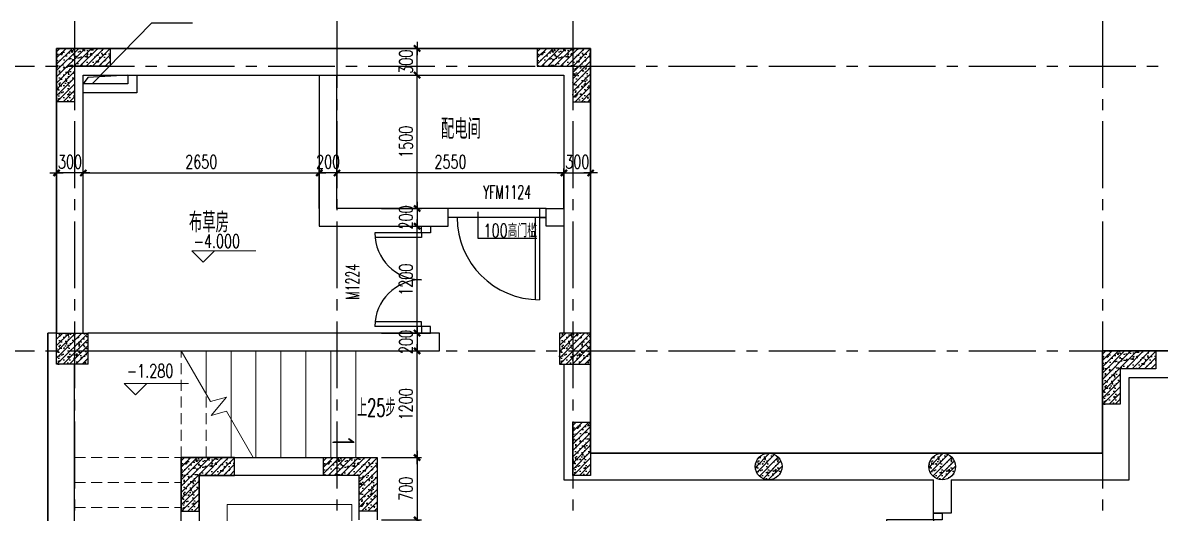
# Model space of a CAD drawing. Extents: x -395226 to -176901, y -140672 to 68263.
# Drawn here: x -387455 to -374675, y 50495 to 56008 of the extents above; entities that cross this region are included whole.
import ezdxf
from ezdxf.enums import TextEntityAlignment as Align

# ---------------------------------------------------------------- set-up
doc = ezdxf.new("R2010")
doc.units = 0
doc.header["$LTSCALE"] = 1000
doc.header["$MEASUREMENT"] = 0
for name, pattern in [('ACAD_ISO08W100', [36, 24, -3, 6, -3]), ('HIDDEN', [0.375, 0.25, -0.125]), ('Plans$0$CENTER2', [1.125, 0.75, -0.125, 0.125, -0.125])]:
    doc.linetypes.add(name, pattern=pattern)
doc.layers.get('0').update_dxf_attribs({"linetype": 'CONTINUOUS'})
doc.layers.get('Defpoints').update_dxf_attribs({"linetype": 'CONTINUOUS'})
for name, color, linetype in [('A-COLUMN', 1, 'CONTINUOUS'), ('A-COLUMN-hatch', 252, 'CONTINUOUS'), ('A-DIM', 201, 'CONTINUOUS'), ('A-DOTE', 8, 'ACAD_ISO08W100'), ('A-LINE', 8, 'CONTINUOUS'), ('A-NOTE', 150, 'CONTINUOUS'), ('A-TEXT-CN', 31, 'CONTINUOUS'), ('A-WALL', 2, 'CONTINUOUS'), ('A-WINDOW', 4, 'CONTINUOUS'), ('A-WINDOW-TEXT', 93, 'CONTINUOUS'), ('Plans$0$Grid', 9, 'Plans$0$CENTER2')]:
    doc.layers.add(name, color=color, linetype=linetype)
doc.layers.add('A-LEVEL', color=135, linetype='CONTINUOUS', lineweight=0)
doc.layers.add('A-STAIR', color=30, linetype='CONTINUOUS', lineweight=0)
doc.styles.add('_HZTXT', font='tjromans.shx', dxfattribs={"width": 0.7, "bigfont": 'tjhztxt.shx'})
doc.styles.add('DIM_FONT', font='SIMPLEX', dxfattribs={"width": 0.7, "bigfont": 'GBCBIG'})
doc.styles.add('PRC-S', font='tjromans.shx', dxfattribs={"width": 0.7, "bigfont": 'tjhztxt.shx'})
doc.styles.get("Standard").update_dxf_attribs({"font": 'GBENOR', "bigfont": 'GBCBIG'})
doc.styles.add('TJHZTXT', font='tjromans.shx', dxfattribs={"width": 0.8, "bigfont": 'tjhztxt.shx'})
doc.styles.add('zjz', font='tjromans.shx', dxfattribs={"width": 0.7, "height": 500, "bigfont": 'tjhztxt.shx'})
doc.dimstyles.new('DIM100', dxfattribs={"dimscale": 100, "dimtxt": 3, "dimasz": 0.01, "dimexe": 1, "dimexo": 1, "dimgap": 1, "dimtad": 1, "dimdec": 0, "dimzin": 0, "dimdsep": 46, "dimtxsty": 'DIM_FONT', "dimblk1": '_DIMX', "dimblk2": '_DIMX', "dimsah": 1, "dimcen": 0.01, "dimclrd": 256, "dimclre": 256, "dimclrt": 7, "dimadec": 0, "dimazin": 0, "dimtfac": 1, "dimtdec": 0, "dimtix": 1, "dimtmove": 2, "dimatfit": 3, "dimldrblk": '_DIMX', "dimfxl": 0, "dimtolj": 1, "dimtzin": 5, "dimarcsym": 0})

# ---------------------------------------------------------------- blocks, each defined once
blk = doc.blocks.new('Grid')
at = {"layer": 'Plans$0$Grid', "color": 8}
for p, q in [((-22498.22963262349, 23319.99999610754), (-22498.22963262349, -15380.00000389246)), ((-19548.22963262349, 23319.99999610754), (-19548.22963262349, -15380.00000389246)), ((-16898.22963262349, 23319.99999610754), (-16898.22963262349, -15380.00000389246)), ((-10948.22963262349, 23319.99999610754), (-10948.22963262349, -15380.00000389246)), ((-28198.22963262349, 19439.99999610754), (8601.770367376506, 19439.99999610754)), ((-28198.22963262349, 16239.99999610754), (8601.770367376506, 16239.99999610754))]:
    blk.add_line(p, q, dxfattribs=at)
blk = doc.blocks.new('_DIMX')
blk.add_line((-150, 0), (150, 0))
at = {"const_width": 50}
blk.add_lwpolyline([(-70, -70), (70, 70)], dxfattribs=at)
blk = doc.blocks.new('*D468')
at = {"layer": 'A-DIM', "lineweight": -2}
for p, q in [((-383424.2086708748, 51119.81240989989), (-382974.2086708748, 51119.81240989989)), ((-383024.2086708748, 51119.31240989989), (-383024.2086708748, 50420.31240989989)), ((-383424.2086708748, 50419.81240989989), (-382974.2086708748, 50419.81240989989))]:
    blk.add_line(p, q, dxfattribs=at)
at = {"layer": 'Defpoints', "color": 0}
for p in [(-383474.2086708748, 51119.81240989989), (-383474.2086708748, 50419.81240989989), (-383024.2086708748, 50419.81240989989)]:
    blk.add_point(p, dxfattribs=at)
at = {"layer": 'A-DIM', "lineweight": -2, "xscale": 0.5, "yscale": 0.5, "zscale": 0.5}
for p, rotation in [((-383024.2086708748, 51119.81240989989), 90), ((-383024.2086708748, 50419.81240989989), 270)]:
    blk.add_blockref('_DIMX', p, dxfattribs=dict(at, rotation=rotation))
at = {"layer": 'A-DIM', "insert": (-383149.2086708748, 50769.81240989982), "char_height": 150, "attachment_point": 5, "rotation": 90, "style": 'DIM_FONT'}
blk.add_mtext('\\A1;700', dxfattribs=at)
blk = doc.blocks.new('A$C27EA7CCC')
at = {"layer": 'A-LEVEL', "linetype": 'ByBlock'}
blk.add_lwpolyline([(1018.234708527627, 509.1178301798936), (509.1178260549204, 0.0009477071580477059), (0.0009435822139494121, 509.1178301798936), (2880.000943663646, 509.1178301798936)], dxfattribs=at)
at = {"layer": 'A-LEVEL', "style": 'zjz', "width": 0.7}
for tag, p in [('-6.000（建筑）', (3635.411589277443, 1345.731099795958)), ('-6.300（结构）', (3635.411589277443, 644.9960012989468))]:
    blk.add_attdef(tag, text='', height=600, dxfattribs=at).set_placement(p, align=Align.RIGHT)
blk = doc.blocks.new('D12')
for p, q in [((75, 0), (74.99999999953434, 525)), ((125, 0), (124.9999999995343, 522.6136240091873)), ((1075, -2.328306436538696e-10), (1074.999999999534, 522.6136240089545)), ((1125, 0), (1124.999999999534, 525)), ((75, 0), (125, 0)), ((1125, 0), (1075, -2.328306436538696e-10))]:
    blk.add_line(p, q)
for points in [[(75, 0), (0, 0), (0, -100), (75, -100)], [(1125, 0), (1200, 0), (1200, -100), (1125, -100)]]:
    blk.add_lwpolyline(points, close=True)
for centre, start, end in [((75, 0), 0, 90), ((1125, 0), 90, 180)]:
    blk.add_arc(centre, 525, start, end)
blk = doc.blocks.new('Columes_-1F')
at = {"layer": 'A-COLUMN-hatch'}
h = blk.add_hatch(dxfattribs=at)
h.set_pattern_fill('钢筋混凝土', color=256, scale=20, style=0)
h.set_pattern_definition([(45, (-14179.38219808042, 29840.00000543892), (-35.35533905932737, 35.35533905932738), []), (50, (-14179.38219808042, 29840.00000543892), (143.4520365201507, -12.55042699651902), [15, -165]), (355, (-14179.38219808042, 29840.00000543892), (-27.7502667226, 150.4384267400024), [12, -132]), (100.4514, (-14167.42786208042, 29838.95413743892), (115.7018763428043, 137.8879084121907), [12.748038, -140.2284224]), (46.18420000000001, (-14179.38219808042, 29880.00000543892), (213.4482097251289, -33.10380286580362), [22.5, -247.5]), (96.6356, (-14161.59484908042, 29877.24134403892), (186.9325411097407, 194.8235741800883), [19.1220576, -210.3426]), (351.1842, (-14179.38219808042, 29880.00000543892), (186.9323890267254, 194.8237201850649), [18, -198]), (21, (-14159.38219808042, 29870.00000543892), (119.3814104236923, -80.52377813306776), [15, -165]), (326.0000000000001, (-14159.38219808042, 29870.00000543892), (48.66306638431634, 145.0300090093706), [12, -132]), (71.4514, (-14149.43375148042, 29863.28968423892), (168.044525716298, 64.50609934199048), [12.748038, -140.2284224]), (37.50000000000001, (-14179.38219808042, 29840.00000543892), (2.431971063458134, 66.5787707662623), [0, -130.4, 0, -134, 0, -132.5]), (7.499999999999999, (-14179.38219808042, 29840.00000543892), (52.61390748842972, 78.88234237647205), [0, -76.39999999999999, 0, -127.4, 0, -50.5]), (327.5, (-14223.98219808042, 29840.00000543892), (106.7644872344818, -4.51097434687596), [0, -50, 0, -156, 0, -207]), (317.5, (-14243.98219808042, 29840.00000543892), (116.6372338684772, 20.02099646646353), [0, -65, 0, -103.6, 0, -147])])
h.paths.add_polyline_path([(-13979.3821978718, 29840.00000548363), (-14179.38219791651, 29840.00000543892), (-14179.38219808042, 30440.00000561774), (-13579.38219793141, 30440.00000561774), (-13579.38219796121, 30240.00000566244), (-13979.38219799101, 30240.00000561774)])
h = blk.add_hatch(dxfattribs=at)
h.set_pattern_fill('钢筋混凝土', color=256, scale=20, style=0)
h.set_pattern_definition([(45, (-8779.382197961211, 29840.0000070855), (-35.35533905932737, 35.35533905932738), []), (50, (-8779.382197961211, 29840.0000070855), (143.4520365201507, -12.55042699651902), [15, -165]), (355, (-8779.382197961211, 29840.0000070855), (-27.7502667226, 150.4384267400024), [12, -132]), (100.4514, (-8767.42786196121, 29838.9541390855), (115.7018763428043, 137.8879084121907), [12.748038, -140.2284224]), (46.18420000000001, (-8779.382197961211, 29880.0000070855), (213.4482097251289, -33.10380286580362), [22.5, -247.5]), (96.6356, (-8761.594848961211, 29877.2413456855), (186.9325411097407, 194.8235741800883), [19.1220576, -210.3426]), (351.1842, (-8779.382197961211, 29880.0000070855), (186.9323890267254, 194.8237201850649), [18, -198]), (21, (-8759.382197961211, 29870.0000070855), (119.3814104236923, -80.52377813306776), [15, -165]), (326.0000000000001, (-8759.382197961211, 29870.0000070855), (48.66306638431634, 145.0300090093706), [12, -132]), (71.4514, (-8749.433751361212, 29863.2896858855), (168.044525716298, 64.50609934199048), [12.748038, -140.2284224]), (37.50000000000001, (-8779.382197961211, 29840.0000070855), (2.431971063458134, 66.5787707662623), [0, -130.4, 0, -134, 0, -132.5]), (7.499999999999999, (-8779.382197961211, 29840.0000070855), (52.61390748842972, 78.88234237647205), [0, -76.39999999999999, 0, -127.4, 0, -50.5]), (327.5, (-8823.982197961212, 29840.0000070855), (106.7644872344818, -4.51097434687596), [0, -50, 0, -156, 0, -207]), (317.5, (-8843.982197961212, 29840.0000070855), (116.6372338684772, 20.02099646646353), [0, -65, 0, -103.6, 0, -147])])
h.paths.add_polyline_path([(-8378.746351495385, 29840.00000714511), (-8179.382197976112, 29840.0000070855), (-8179.382197752595, 30440.00000727922), (-8779.382197931409, 30440.00000727922), (-8779.382197961211, 30240.00000400096), (-8378.74635142088, 30240.00000398606)])
h = blk.add_hatch(dxfattribs=at)
h.set_pattern_fill('钢筋混凝土', color=256, scale=20, style=0)
h.set_pattern_definition([(45, (-14179.38219703722, 26889.99999700986), (-35.35533905932737, 35.35533905932738), []), (50, (-14179.38219703722, 26889.99999700986), (143.4520365201507, -12.55042699651902), [15, -165]), (355, (-14179.38219703722, 26889.99999700986), (-27.7502667226, 150.4384267400024), [12, -132]), (100.4514, (-14167.42786103722, 26888.95412900986), (115.7018763428043, 137.8879084121907), [12.748038, -140.2284224]), (46.18420000000001, (-14179.38219703722, 26929.99999700986), (213.4482097251289, -33.10380286580362), [22.5, -247.5]), (96.6356, (-14161.59484803722, 26927.24133560986), (186.9325411097407, 194.8235741800883), [19.1220576, -210.3426]), (351.1842, (-14179.38219703722, 26929.99999700986), (186.9323890267254, 194.8237201850649), [18, -198]), (21, (-14159.38219703722, 26919.99999700986), (119.3814104236923, -80.52377813306776), [15, -165]), (326.0000000000001, (-14159.38219703722, 26919.99999700986), (48.66306638431634, 145.0300090093706), [12, -132]), (71.4514, (-14149.43375043722, 26913.28967580986), (168.044525716298, 64.50609934199048), [12.748038, -140.2284224]), (37.50000000000001, (-14179.38219703722, 26889.99999700986), (2.431971063458134, 66.5787707662623), [0, -130.4, 0, -134, 0, -132.5]), (7.499999999999999, (-14179.38219703722, 26889.99999700986), (52.61390748842972, 78.88234237647205), [0, -76.39999999999999, 0, -127.4, 0, -50.5]), (327.5, (-14223.98219703722, 26889.99999700986), (106.7644872344818, -4.51097434687596), [0, -50, 0, -156, 0, -207]), (317.5, (-14243.98219703722, 26889.99999700986), (116.6372338684772, 20.02099646646353), [0, -65, 0, -103.6, 0, -147])])
h.paths.add_polyline_path([(-13829.38219703722, 26889.99999700986), (-14179.38219703722, 26889.99999700986), (-14179.38219703722, 27239.99999700986), (-13829.38219703722, 27239.99999700986)])
h = blk.add_hatch(dxfattribs=at)
h.set_pattern_fill('钢筋混凝土', color=256, scale=20, style=0)
h.set_pattern_definition([(45, (-8529.382197037223, 26889.99999419942), (-35.35533905932737, 35.35533905932738), []), (50, (-8529.382197037223, 26889.99999419942), (143.4520365201507, -12.55042699651902), [15, -165]), (355, (-8529.382197037223, 26889.99999419942), (-27.7502667226, 150.4384267400024), [12, -132]), (100.4514, (-8517.427861037222, 26888.95412619942), (115.7018763428043, 137.8879084121907), [12.748038, -140.2284224]), (46.18420000000001, (-8529.382197037223, 26929.99999419942), (213.4482097251289, -33.10380286580362), [22.5, -247.5]), (96.6356, (-8511.594848037223, 26927.24133279942), (186.9325411097407, 194.8235741800883), [19.1220576, -210.3426]), (351.1842, (-8529.382197037223, 26929.99999419942), (186.9323890267254, 194.8237201850649), [18, -198]), (21, (-8509.382197037223, 26919.99999419942), (119.3814104236923, -80.52377813306776), [15, -165]), (326.0000000000001, (-8509.382197037223, 26919.99999419942), (48.66306638431634, 145.0300090093706), [12, -132]), (71.4514, (-8499.433750437223, 26913.28967299942), (168.044525716298, 64.50609934199048), [12.748038, -140.2284224]), (37.50000000000001, (-8529.382197037223, 26889.99999419942), (2.431971063458134, 66.5787707662623), [0, -130.4, 0, -134, 0, -132.5]), (7.499999999999999, (-8529.382197037223, 26889.99999419942), (52.61390748842972, 78.88234237647205), [0, -76.39999999999999, 0, -127.4, 0, -50.5]), (327.5, (-8573.982197037223, 26889.99999419942), (106.7644872344818, -4.51097434687596), [0, -50, 0, -156, 0, -207]), (317.5, (-8593.982197037223, 26889.99999419942), (116.6372338684772, 20.02099646646353), [0, -65, 0, -103.6, 0, -147])])
h.paths.add_polyline_path([(-8529.382197037223, 26889.99999419942), (-8179.382197037223, 26889.99999419942), (-8179.382197037223, 27239.99999419942), (-8529.382197037223, 27239.99999419942)])
h = blk.add_hatch(dxfattribs=at)
h.set_pattern_fill('钢筋混凝土', color=256, scale=20, style=0)
h.set_pattern_definition([(45, (-2429.382195584476, 26439.99999895364), (-35.35533905932737, 35.35533905932738), []), (50, (-2429.382195584476, 26439.99999895364), (143.4520365201507, -12.55042699651902), [15, -165]), (355, (-2429.382195584476, 26439.99999895364), (-27.7502667226, 150.4384267400024), [12, -132]), (100.4514, (-2417.427859584476, 26438.95413095364), (115.7018763428043, 137.8879084121907), [12.748038, -140.2284224]), (46.18420000000001, (-2429.382195584476, 26479.99999895364), (213.4482097251289, -33.10380286580362), [22.5, -247.5]), (96.6356, (-2411.594846584476, 26477.24133755365), (186.9325411097407, 194.8235741800883), [19.1220576, -210.3426]), (351.1842, (-2429.382195584476, 26479.99999895364), (186.9323890267254, 194.8237201850649), [18, -198]), (21, (-2409.382195584476, 26469.99999895364), (119.3814104236923, -80.52377813306776), [15, -165]), (326.0000000000001, (-2409.382195584476, 26469.99999895364), (48.66306638431634, 145.0300090093706), [12, -132]), (71.4514, (-2399.433748984476, 26463.28967775364), (168.044525716298, 64.50609934199048), [12.748038, -140.2284224]), (37.50000000000001, (-2429.382195584476, 26439.99999895364), (2.431971063458134, 66.5787707662623), [0, -130.4, 0, -134, 0, -132.5]), (7.499999999999999, (-2429.382195584476, 26439.99999895364), (52.61390748842972, 78.88234237647205), [0, -76.39999999999999, 0, -127.4, 0, -50.5]), (327.5, (-2473.982195584476, 26439.99999895364), (106.7644872344818, -4.51097434687596), [0, -50, 0, -156, 0, -207]), (317.5, (-2493.982195584476, 26439.99999895364), (116.6372338684772, 20.02099646646353), [0, -65, 0, -103.6, 0, -147])])
h.paths.add_polyline_path([(-2429.382195584476, 26439.99999895364), (-2429.382195584476, 27039.99999895364), (-1829.382195584476, 27039.99999895364), (-1829.382195584476, 26839.99999895364), (-2229.382195584476, 26839.99999895364), (-2229.382195584476, 26439.99999895364)])
h = blk.add_hatch(dxfattribs=at)
h.set_pattern_fill('钢筋混凝土', color=256, scale=20, style=0)
h.set_pattern_definition([(45, (-8379.38219457015, 25639.99999545884), (-35.35533905932737, 35.35533905932738), []), (50, (-8379.38219457015, 25639.99999545884), (143.4520365201507, -12.55042699651902), [15, -165]), (355, (-8379.38219457015, 25639.99999545884), (-27.7502667226, 150.4384267400024), [12, -132]), (100.4514, (-8367.427858570149, 25638.95412745884), (115.7018763428043, 137.8879084121907), [12.748038, -140.2284224]), (46.18420000000001, (-8379.38219457015, 25679.99999545884), (213.4482097251289, -33.10380286580362), [22.5, -247.5]), (96.6356, (-8361.59484557015, 25677.24133405884), (186.9325411097407, 194.8235741800883), [19.1220576, -210.3426]), (351.1842, (-8379.38219457015, 25679.99999545884), (186.9323890267254, 194.8237201850649), [18, -198]), (21, (-8359.38219457015, 25669.99999545884), (119.3814104236923, -80.52377813306776), [15, -165]), (326.0000000000001, (-8359.38219457015, 25669.99999545884), (48.66306638431634, 145.0300090093706), [12, -132]), (71.4514, (-8349.43374797015, 25663.28967425884), (168.044525716298, 64.50609934199048), [12.748038, -140.2284224]), (37.50000000000001, (-8379.38219457015, 25639.99999545884), (2.431971063458134, 66.5787707662623), [0, -130.4, 0, -134, 0, -132.5]), (7.499999999999999, (-8379.38219457015, 25639.99999545884), (52.61390748842972, 78.88234237647205), [0, -76.39999999999999, 0, -127.4, 0, -50.5]), (327.5, (-8423.98219457015, 25639.99999545884), (106.7644872344818, -4.51097434687596), [0, -50, 0, -156, 0, -207]), (317.5, (-8443.98219457015, 25639.99999545884), (116.6372338684772, 20.02099646646353), [0, -65, 0, -103.6, 0, -147])])
h.paths.add_polyline_path([(-8379.38219457015, 26239.99999545884), (-8179.382197037223, 26239.99999545884), (-8179.382197037223, 25639.99999545884), (-8379.38219457015, 25639.99999545884)])
h = blk.add_hatch(dxfattribs=at)
h.set_pattern_fill('钢筋混凝土', color=256, scale=20, style=0)
h.set_pattern_definition([(45, (-12779.38219557796, 25239.99999904633), (-35.35533905932737, 35.35533905932738), []), (50, (-12779.38219557796, 25239.99999904633), (143.4520365201507, -12.55042699651902), [15, -165]), (355, (-12779.38219557796, 25239.99999904633), (-27.7502667226, 150.4384267400024), [12, -132]), (100.4514, (-12767.42785957796, 25238.95413104632), (115.7018763428043, 137.8879084121907), [12.748038, -140.2284224]), (46.18420000000001, (-12779.38219557796, 25279.99999904633), (213.4482097251289, -33.10380286580362), [22.5, -247.5]), (96.6356, (-12761.59484657796, 25277.24133764633), (186.9325411097407, 194.8235741800883), [19.1220576, -210.3426]), (351.1842, (-12779.38219557796, 25279.99999904633), (186.9323890267254, 194.8237201850649), [18, -198]), (21, (-12759.38219557796, 25269.99999904633), (119.3814104236923, -80.52377813306776), [15, -165]), (326.0000000000001, (-12759.38219557796, 25269.99999904633), (48.66306638431634, 145.0300090093706), [12, -132]), (71.4514, (-12749.43374897796, 25263.28967784633), (168.044525716298, 64.50609934199048), [12.748038, -140.2284224]), (37.50000000000001, (-12779.38219557796, 25239.99999904633), (2.431971063458134, 66.5787707662623), [0, -130.4, 0, -134, 0, -132.5]), (7.499999999999999, (-12779.38219557796, 25239.99999904633), (52.61390748842972, 78.88234237647205), [0, -76.39999999999999, 0, -127.4, 0, -50.5]), (327.5, (-12823.98219557796, 25239.99999904633), (106.7644872344818, -4.51097434687596), [0, -50, 0, -156, 0, -207]), (317.5, (-12843.98219557796, 25239.99999904633), (116.6372338684772, 20.02099646646353), [0, -65, 0, -103.6, 0, -147])])
h.paths.add_polyline_path([(-12179.38219557796, 25839.99999904633), (-12779.38219557796, 25839.99999904633), (-12779.38219557796, 25239.99999904633), (-12579.38219557796, 25239.99999904633), (-12579.38219557796, 25639.99999904633), (-12179.38219557796, 25639.99999904633)])
h = blk.add_hatch(dxfattribs=at)
h.set_pattern_fill('钢筋混凝土', color=256, scale=20, style=0)
h.set_pattern_definition([(45, (-11179.38219557796, 25239.99999904633), (-35.35533905932737, 35.35533905932738), []), (50, (-11179.38219557796, 25239.99999904633), (143.4520365201507, -12.55042699651902), [15, -165]), (355, (-11179.38219557796, 25239.99999904633), (-27.7502667226, 150.4384267400024), [12, -132]), (100.4514, (-11167.42785957796, 25238.95413104632), (115.7018763428043, 137.8879084121907), [12.748038, -140.2284224]), (46.18420000000001, (-11179.38219557796, 25279.99999904633), (213.4482097251289, -33.10380286580362), [22.5, -247.5]), (96.6356, (-11161.59484657796, 25277.24133764633), (186.9325411097407, 194.8235741800883), [19.1220576, -210.3426]), (351.1842, (-11179.38219557796, 25279.99999904633), (186.9323890267254, 194.8237201850649), [18, -198]), (21, (-11159.38219557796, 25269.99999904633), (119.3814104236923, -80.52377813306776), [15, -165]), (326.0000000000001, (-11159.38219557796, 25269.99999904633), (48.66306638431634, 145.0300090093706), [12, -132]), (71.4514, (-11149.43374897796, 25263.28967784633), (168.044525716298, 64.50609934199048), [12.748038, -140.2284224]), (37.50000000000001, (-11179.38219557796, 25239.99999904633), (2.431971063458134, 66.5787707662623), [0, -130.4, 0, -134, 0, -132.5]), (7.499999999999999, (-11179.38219557796, 25239.99999904633), (52.61390748842972, 78.88234237647205), [0, -76.39999999999999, 0, -127.4, 0, -50.5]), (327.5, (-11223.98219557796, 25239.99999904633), (106.7644872344818, -4.51097434687596), [0, -50, 0, -156, 0, -207]), (317.5, (-11243.98219557796, 25239.99999904633), (116.6372338684772, 20.02099646646353), [0, -65, 0, -103.6, 0, -147])])
h.paths.add_polyline_path([(-11179.38219557796, 25839.99999904633), (-10579.38219557796, 25839.99999904633), (-10579.38219557796, 25239.99999904633), (-10779.38219557796, 25239.99999904633), (-10779.38219557796, 25639.99999904633), (-11179.38219557796, 25639.99999904633)])
h = blk.add_hatch(dxfattribs=at)
h.set_pattern_fill('钢筋混凝土', color=256, scale=20, style=0)
h.set_pattern_definition([(45, (-6329.382197037223, 25589.99999530954), (-35.35533905932737, 35.35533905932738), []), (50, (-6329.382197037223, 25589.99999530954), (143.4520365201507, -12.55042699651902), [15, -165]), (355, (-6329.382197037223, 25589.99999530954), (-27.7502667226, 150.4384267400024), [12, -132]), (100.4514, (-6317.427861037223, 25588.95412730954), (115.7018763428043, 137.8879084121907), [12.748038, -140.2284224]), (46.18420000000001, (-6329.382197037223, 25629.99999530954), (213.4482097251289, -33.10380286580362), [22.5, -247.5]), (96.6356, (-6311.594848037223, 25627.24133390954), (186.9325411097407, 194.8235741800883), [19.1220576, -210.3426]), (351.1842, (-6329.382197037223, 25629.99999530954), (186.9323890267254, 194.8237201850649), [18, -198]), (21, (-6309.382197037223, 25619.99999530954), (119.3814104236923, -80.52377813306776), [15, -165]), (326.0000000000001, (-6309.382197037223, 25619.99999530954), (48.66306638431634, 145.0300090093706), [12, -132]), (71.4514, (-6299.433750437222, 25613.28967410954), (168.044525716298, 64.50609934199048), [12.748038, -140.2284224]), (37.50000000000001, (-6329.382197037223, 25589.99999530954), (2.431971063458134, 66.5787707662623), [0, -130.4, 0, -134, 0, -132.5]), (7.499999999999999, (-6329.382197037223, 25589.99999530954), (52.61390748842972, 78.88234237647205), [0, -76.39999999999999, 0, -127.4, 0, -50.5]), (327.5, (-6373.982197037223, 25589.99999530954), (106.7644872344818, -4.51097434687596), [0, -50, 0, -156, 0, -207]), (317.5, (-6393.982197037223, 25589.99999530954), (116.6372338684772, 20.02099646646353), [0, -65, 0, -103.6, 0, -147])])
edge = h.paths.add_edge_path()
edge.add_arc((-6179.382197037223, 25739.99999530954), 150, 0, 360)
h = blk.add_hatch(dxfattribs=at)
h.set_pattern_fill('钢筋混凝土', color=256, scale=20, style=0)
h.set_pattern_definition([(45, (-4379.382197037223, 25589.99999530954), (-35.35533905932737, 35.35533905932738), []), (50, (-4379.382197037223, 25589.99999530954), (143.4520365201507, -12.55042699651902), [15, -165]), (355, (-4379.382197037223, 25589.99999530954), (-27.7502667226, 150.4384267400024), [12, -132]), (100.4514, (-4367.427861037223, 25588.95412730954), (115.7018763428043, 137.8879084121907), [12.748038, -140.2284224]), (46.18420000000001, (-4379.382197037223, 25629.99999530954), (213.4482097251289, -33.10380286580362), [22.5, -247.5]), (96.6356, (-4361.594848037223, 25627.24133390954), (186.9325411097407, 194.8235741800883), [19.1220576, -210.3426]), (351.1842, (-4379.382197037223, 25629.99999530954), (186.9323890267254, 194.8237201850649), [18, -198]), (21, (-4359.382197037223, 25619.99999530954), (119.3814104236923, -80.52377813306776), [15, -165]), (326.0000000000001, (-4359.382197037223, 25619.99999530954), (48.66306638431634, 145.0300090093706), [12, -132]), (71.4514, (-4349.433750437222, 25613.28967410954), (168.044525716298, 64.50609934199048), [12.748038, -140.2284224]), (37.50000000000001, (-4379.382197037223, 25589.99999530954), (2.431971063458134, 66.5787707662623), [0, -130.4, 0, -134, 0, -132.5]), (7.499999999999999, (-4379.382197037223, 25589.99999530954), (52.61390748842972, 78.88234237647205), [0, -76.39999999999999, 0, -127.4, 0, -50.5]), (327.5, (-4423.982197037223, 25589.99999530954), (106.7644872344818, -4.51097434687596), [0, -50, 0, -156, 0, -207]), (317.5, (-4443.982197037223, 25589.99999530954), (116.6372338684772, 20.02099646646353), [0, -65, 0, -103.6, 0, -147])])
edge = h.paths.add_edge_path()
edge.add_arc((-4229.382197037223, 25739.99999530954), 150, 0, 360)
for points in [[(-13979.3821978718, 29840.00000548363), (-14179.38219791651, 29840.00000543892), (-14179.38219808042, 30440.00000561774), (-13579.38219793141, 30440.00000561774), (-13579.38219796121, 30240.00000566244), (-13979.38219799101, 30240.00000561774), (-13979.38219796121, 29840.00000551343)], [(-8378.746351495385, 29840.00000714511), (-8179.382197976112, 29840.0000070855), (-8179.382197752595, 30440.00000727922), (-8779.382197931409, 30440.00000727922), (-8779.382197961211, 30240.00000400096), (-8378.74635142088, 30240.00000398606), (-8378.746351391077, 29840.00000716001)]]:
    blk.add_lwpolyline(points)
for points in [[(-13829.38219703722, 26889.99999700986), (-14179.38219703722, 26889.99999700986), (-14179.38219703722, 27239.99999700986), (-13829.38219703722, 27239.99999700986)], [(-8529.382197037223, 26889.99999419942), (-8179.382197037223, 26889.99999419942), (-8179.382197037223, 27239.99999419942), (-8529.382197037223, 27239.99999419942)], [(-2429.382195584476, 26439.99999895364), (-2429.382195584476, 27039.99999895364), (-1829.382195584476, 27039.99999895364), (-1829.382195584476, 26839.99999895364), (-2229.382195584476, 26839.99999895364), (-2229.382195584476, 26439.99999895364)], [(-8379.38219457015, 26239.99999545884), (-8179.382197037223, 26239.99999545884), (-8179.382197037223, 25639.99999545884), (-8379.38219457015, 25639.99999545884)], [(-12179.38219557796, 25839.99999904633), (-12779.38219557796, 25839.99999904633), (-12779.38219557796, 25239.99999904633), (-12579.38219557796, 25239.99999904633), (-12579.38219557796, 25639.99999904633), (-12179.38219557796, 25639.99999904633)], [(-11179.38219557796, 25839.99999904633), (-10579.38219557796, 25839.99999904633), (-10579.38219557796, 25239.99999904633), (-10779.38219557796, 25239.99999904633), (-10779.38219557796, 25639.99999904633), (-11179.38219557796, 25639.99999904633)]]:
    blk.add_lwpolyline(points, close=True)
for centre in [(-6179.382197037223, 25739.99999530954), (-4229.382197037223, 25739.99999530954)]:
    blk.add_circle(centre, 150)
blk = doc.blocks.new('*D467')
at = {"layer": 'A-DIM', "lineweight": -2}
for p, q in [((-383424.2086708748, 52319.81240483495), (-382974.2086708748, 52319.81240483495)), ((-383024.2086708748, 51120.31240989989), (-383024.2086708748, 52319.31240483495)), ((-383424.2086708748, 51119.81240989989), (-382974.2086708748, 51119.81240989989))]:
    blk.add_line(p, q, dxfattribs=at)
at = {"layer": 'Defpoints', "color": 0}
for p in [(-383474.2086708748, 52319.81240483495), (-383024.2086708748, 52319.81240483495), (-383474.2086708748, 51119.81240989989)]:
    blk.add_point(p, dxfattribs=at)
at = {"layer": 'A-DIM', "lineweight": -2, "xscale": 0.5, "yscale": 0.5, "zscale": 0.5}
for p, rotation in [((-383024.2086708748, 52319.81240483495), 90), ((-383024.2086708748, 51119.81240989989), 270)]:
    blk.add_blockref('_DIMX', p, dxfattribs=dict(at, rotation=rotation))
at = {"layer": 'A-DIM', "insert": (-383149.2086708748, 51719.81240736735), "char_height": 150, "attachment_point": 5, "rotation": 90, "style": 'DIM_FONT'}
blk.add_mtext('\\A1;1200', dxfattribs=at)
blk = doc.blocks.new('D11')
for p, q in [((-125.0000010749791, -99.99999999976717), (-125.000001074688, -1020.352555800622)), ((-75.0000010750955, -99.99999999976717), (-125.0000010749791, -99.99999999976717)), ((-75.0000010750955, -99.99999999976717), (-75.00000107474625, -1024.999999999767))]:
    blk.add_line(p, q)
blk.add_lwpolyline([(-75.0000010750955, -99.99999999976717), (-1.074862666428089e-06, -99.99999999976717), (-1.074862666428089e-06, 0), (-75.00000107497908, 0)], close=True)
blk.add_arc((-75.00000107294181, -99.99999999975262), 925.0000000015134, 180.0000000008338, 270)
blk = doc.blocks.new('*D1041')
at = {"layer": 'A-DIM', "lineweight": -2}
for p, q in [((-383424.2086708748, 53719.81240585934), (-382974.2086708748, 53719.81240585934)), ((-383024.2086708748, 52520.31240585934), (-383024.2086708748, 53719.31240585934)), ((-383424.2086708754, 52519.81240585934), (-382974.2086708748, 52519.81240585934))]:
    blk.add_line(p, q, dxfattribs=at)
at = {"layer": 'Defpoints', "color": 0}
for p in [(-383474.2086708748, 53719.81240585934), (-383024.2086708748, 53719.81240585934), (-383474.2086708754, 52519.81240585934)]:
    blk.add_point(p, dxfattribs=at)
at = {"layer": 'A-DIM', "lineweight": -2, "xscale": 0.5, "yscale": 0.5, "zscale": 0.5}
for p, rotation in [((-383024.2086708748, 53719.81240585934), 90), ((-383024.2086708748, 52519.81240585934), 270)]:
    blk.add_blockref('_DIMX', p, dxfattribs=dict(at, rotation=rotation))
at = {"layer": 'A-DIM', "insert": (-383149.2086708748, 53119.81240585927), "char_height": 150, "attachment_point": 5, "rotation": 90, "style": 'DIM_FONT'}
blk.add_mtext('\\A1;1200', dxfattribs=at)
blk = doc.blocks.new('*D1042')
at = {"layer": 'A-DIM', "lineweight": -2}
for p, q in [((-383424.208670801, 53919.81240585935), (-382974.2086708748, 53919.81240585935)), ((-383024.2086708748, 53920.31240585935), (-383024.2086708748, 53920.81240585935)), ((-383024.2086708748, 53919.81240585935), (-383024.2086708748, 53719.81240585934)), ((-383424.2086708748, 53719.81240585934), (-382974.2086708748, 53719.81240585934)), ((-383024.2086708748, 53719.31240585934), (-383024.2086708748, 53718.81240585934))]:
    blk.add_line(p, q, dxfattribs=at)
at = {"layer": 'Defpoints', "color": 0}
for p in [(-383474.208670801, 53919.81240585935), (-383474.2086708748, 53719.81240585934), (-383024.2086708748, 53719.81240585934)]:
    blk.add_point(p, dxfattribs=at)
at = {"layer": 'A-DIM', "lineweight": -2, "xscale": 0.5, "yscale": 0.5, "zscale": 0.5}
for p, rotation in [((-383024.2086708748, 53919.81240585935), 270), ((-383024.2086708748, 53719.81240585934), 90)]:
    blk.add_blockref('_DIMX', p, dxfattribs=dict(at, rotation=rotation))
at = {"layer": 'A-DIM', "insert": (-383149.2086708748, 53819.81240585927), "char_height": 150, "attachment_point": 5, "rotation": 90, "style": 'DIM_FONT'}
blk.add_mtext('\\A1;200', dxfattribs=at)
blk = doc.blocks.new('*D1043')
at = {"layer": 'A-DIM', "lineweight": -2}
for p, q in [((-383424.2086708751, 55719.81241647151), (-382974.2086708748, 55719.81241647151)), ((-383024.2086708748, 55720.31241647151), (-383024.2086708748, 55720.81241647151)), ((-383024.2086708748, 55419.81241932194), (-383024.2086708748, 55719.81241647151)), ((-383424.208670801, 55419.81241932194), (-382974.2086708748, 55419.81241932194)), ((-383024.2086708748, 55419.31241932194), (-383024.2086708748, 55418.81241932194))]:
    blk.add_line(p, q, dxfattribs=at)
at = {"layer": 'Defpoints', "color": 0}
for p in [(-383474.2086708751, 55719.81241647151), (-383024.2086708748, 55719.81241647151), (-383474.208670801, 55419.81241932194)]:
    blk.add_point(p, dxfattribs=at)
at = {"layer": 'A-DIM', "lineweight": -2, "xscale": 0.5, "yscale": 0.5, "zscale": 0.5}
for p, rotation in [((-383024.2086708748, 55719.81241647151), 270), ((-383024.2086708748, 55419.81241932194), 90)]:
    blk.add_blockref('_DIMX', p, dxfattribs=dict(at, rotation=rotation))
at = {"layer": 'A-DIM', "insert": (-383149.2086708748, 55569.81241789666), "char_height": 150, "attachment_point": 5, "rotation": 90, "style": 'DIM_FONT'}
blk.add_mtext('\\A1;300', dxfattribs=at)
blk = doc.blocks.new('*D1044')
at = {"layer": 'A-DIM', "lineweight": -2}
for p, q in [((-383424.2086708754, 52519.81240585935), (-382974.2086708748, 52519.81240585935)), ((-383024.2086708748, 52520.31240585935), (-383024.2086708748, 52520.81240585935)), ((-383024.2086708748, 52519.81240585935), (-383024.2086708748, 52319.81240585935)), ((-383424.2086708748, 52319.81240585935), (-382974.2086708748, 52319.81240585935)), ((-383024.2086708748, 52319.31240585935), (-383024.2086708748, 52318.81240585935))]:
    blk.add_line(p, q, dxfattribs=at)
at = {"layer": 'Defpoints', "color": 0}
for p in [(-383474.2086708754, 52519.81240585935), (-383474.2086708748, 52319.81240585935), (-383024.2086708748, 52319.81240585935)]:
    blk.add_point(p, dxfattribs=at)
at = {"layer": 'A-DIM', "lineweight": -2, "xscale": 0.5, "yscale": 0.5, "zscale": 0.5}
for p, rotation in [((-383024.2086708748, 52519.81240585935), 270), ((-383024.2086708748, 52319.81240585935), 90)]:
    blk.add_blockref('_DIMX', p, dxfattribs=dict(at, rotation=rotation))
at = {"layer": 'A-DIM', "insert": (-383149.2086708748, 52419.81240585929), "char_height": 150, "attachment_point": 5, "rotation": 90, "style": 'DIM_FONT'}
blk.add_mtext('\\A1;200', dxfattribs=at)
blk = doc.blocks.new('*D1045')
at = {"layer": 'A-DIM', "lineweight": -2}
for p, q in [((-383424.2086708748, 55419.81241647153), (-382974.2086708748, 55419.81241647153)), ((-383024.2086708748, 53920.31240585934), (-383024.2086708748, 55419.31241647153)), ((-383424.208670801, 53919.81240585934), (-382974.2086708748, 53919.81240585934))]:
    blk.add_line(p, q, dxfattribs=at)
at = {"layer": 'Defpoints', "color": 0}
for p in [(-383474.2086708748, 55419.81241647153), (-383024.2086708748, 55419.81241647153), (-383474.208670801, 53919.81240585934)]:
    blk.add_point(p, dxfattribs=at)
at = {"layer": 'A-DIM', "lineweight": -2, "xscale": 0.5, "yscale": 0.5, "zscale": 0.5}
for p, rotation in [((-383024.2086708748, 55419.81241647153), 90), ((-383024.2086708748, 53919.81240585934), 270)]:
    blk.add_blockref('_DIMX', p, dxfattribs=dict(at, rotation=rotation))
at = {"layer": 'A-DIM', "insert": (-383149.2086708748, 54669.81241116537), "char_height": 150, "attachment_point": 5, "rotation": 90, "style": 'DIM_FONT'}
blk.add_mtext('\\A1;1500', dxfattribs=at)
blk = doc.blocks.new('*D1046')
at = {"layer": 'A-DIM', "lineweight": -2}
for p, q in [((-386774.2086690387, 53919.81240012178), (-386774.2086690387, 54369.81241727144)), ((-386773.7086690387, 54319.81241727144), (-384124.708671331, 54319.81241727144)), ((-384124.208671331, 53919.81240585931), (-384124.208671331, 54369.81241727144))]:
    blk.add_line(p, q, dxfattribs=at)
at = {"layer": 'Defpoints', "color": 0}
for p in [(-384124.208671331, 54319.81241727144), (-386774.2086690387, 53869.81240012178), (-384124.208671331, 53869.81240585931)]:
    blk.add_point(p, dxfattribs=at)
at = {"layer": 'A-DIM', "lineweight": -2, "xscale": 0.5, "yscale": 0.5, "zscale": 0.5, "rotation": 180}
blk.add_blockref('_DIMX', (-386774.2086690387, 54319.81241727144), dxfattribs=at)
at = {"layer": 'A-DIM', "lineweight": -2, "xscale": 0.5, "yscale": 0.5, "zscale": 0.5}
blk.add_blockref('_DIMX', (-384124.208671331, 54319.81241727144), dxfattribs=at)
at = {"layer": 'A-DIM', "insert": (-385449.2086701848, 54444.81241727144), "char_height": 150, "attachment_point": 5, "style": 'DIM_FONT'}
blk.add_mtext('\\A1;2650', dxfattribs=at)
blk = doc.blocks.new('*D1047')
at = {"layer": 'A-DIM', "lineweight": -2}
for p, q in [((-384124.7086882802, 54319.81240957578), (-384125.2086882802, 54319.81240955905)), ((-384124.2086748906, 53919.81239916455), (-384124.2086899539, 54369.81240959252)), ((-383924.208686439, 54319.81241628731), (-384124.2086882802, 54319.81240959252)), ((-383924.2086730494, 53919.81240585935), (-383924.2086881127, 54369.81241628731)), ((-383923.708686439, 54319.81241630405), (-383923.208686439, 54319.81241632079))]:
    blk.add_line(p, q, dxfattribs=at)
at = {"layer": 'Defpoints', "color": 0}
for p in [(-384124.2086882802, 54319.81240959252), (-384124.2086732169, 53869.81239916455), (-383924.2086713757, 53869.81240585935)]:
    blk.add_point(p, dxfattribs=at)
at = {"layer": 'A-DIM', "lineweight": -2, "xscale": 0.5, "yscale": 0.5, "zscale": 0.5}
for p, rotation in [((-384124.2086882802, 54319.81240959252), 1.917918237354918e-06), ((-383924.208686439, 54319.81241628731), 180.0000019179182)]:
    blk.add_blockref('_DIMX', p, dxfattribs=dict(at, rotation=rotation))
at = {"layer": 'A-DIM', "insert": (-384024.2086915438, 54444.81241293991), "char_height": 150, "attachment_point": 5, "rotation": 1.917918237354918e-06, "style": 'DIM_FONT'}
blk.add_mtext('\\A1;200', dxfattribs=at)
blk = doc.blocks.new('*D1048')
at = {"layer": 'A-DIM', "lineweight": -2}
for p, q in [((-387074.7087050047, 54319.81238230875), (-387075.2087050047, 54319.8123822705)), ((-387074.2086744041, 53919.81237717143), (-387074.2087088297, 54369.812382347)), ((-386774.2087034643, 54319.81240529737), (-387074.2087050047, 54319.812382347)), ((-386774.2086728638, 53919.81240012179), (-386774.2087072894, 54369.81240529737)), ((-386773.7087034643, 54319.81240533562), (-386773.2087034643, 54319.81240537386))]:
    blk.add_line(p, q, dxfattribs=at)
at = {"layer": 'Defpoints', "color": 0}
for p in [(-387074.2087050047, 54319.812382347), (-387074.2086705791, 53869.81237717143), (-386774.2086690387, 53869.81240012179)]:
    blk.add_point(p, dxfattribs=at)
at = {"layer": 'A-DIM', "lineweight": -2, "xscale": 0.5, "yscale": 0.5, "zscale": 0.5}
for p, rotation in [((-387074.2087050047, 54319.812382347), 4.383196602504482e-06), ((-386774.2087034643, 54319.81240529737), 180.0000043831966)]:
    blk.add_blockref('_DIMX', p, dxfattribs=dict(at, rotation=rotation))
at = {"layer": 'A-DIM', "insert": (-386924.2087137971, 54444.81239382218), "char_height": 150, "attachment_point": 5, "rotation": 4.383196602504481e-06, "style": 'DIM_FONT'}
blk.add_mtext('\\A1;300', dxfattribs=at)
blk = doc.blocks.new('*D1049')
at = {"layer": 'A-DIM', "lineweight": -2}
for p, q in [((-383924.2087032757, 53919.81240585931), (-383924.2087022632, 54369.81241727144)), ((-381374.7086720816, 54319.81241153504), (-383923.7087023757, 54319.81241727032)), ((-381374.2086729817, 53919.81240012178), (-381374.2086719691, 54369.81241153391))]:
    blk.add_line(p, q, dxfattribs=at)
at = {"layer": 'Defpoints', "color": 0}
for p in [(-383924.2087023757, 54319.81241727144), (-383924.2087033882, 53869.81240585931), (-381374.2086730941, 53869.81240012178)]:
    blk.add_point(p, dxfattribs=at)
at = {"layer": 'A-DIM', "lineweight": -2, "xscale": 0.5, "yscale": 0.5, "zscale": 0.5}
for p, rotation in [((-383924.2087023757, 54319.81241727144), 179.9999998710838), ((-381374.2086720816, 54319.81241153391), 359.9999998710838)]:
    blk.add_blockref('_DIMX', p, dxfattribs=dict(at, rotation=rotation))
at = {"layer": 'A-DIM', "insert": (-382649.2086869474, 54444.81241440267), "char_height": 150, "attachment_point": 5, "rotation": 359.99999987108384, "style": 'DIM_FONT'}
blk.add_mtext('\\A1;2550', dxfattribs=at)
blk = doc.blocks.new('*D1050')
at = {"layer": 'A-DIM', "lineweight": -2}
for p, q in [((-381374.7086730941, 54319.812382347), (-381375.2086730941, 54319.812382347)), ((-381374.2086730941, 53919.81240012178), (-381374.2086730941, 54369.812382347)), ((-381374.2086730941, 54319.812382347), (-381074.2086730941, 54319.812382347)), ((-381074.2086730941, 53919.81237717141), (-381074.2086730941, 54369.812382347)), ((-381073.7086730941, 54319.812382347), (-381073.2086730941, 54319.812382347))]:
    blk.add_line(p, q, dxfattribs=at)
at = {"layer": 'Defpoints', "color": 0}
for p in [(-381074.2086730941, 54319.812382347), (-381374.2086730941, 53869.81240012178), (-381074.2086730941, 53869.81237717141)]:
    blk.add_point(p, dxfattribs=at)
at = {"layer": 'A-DIM', "lineweight": -2, "xscale": 0.5, "yscale": 0.5, "zscale": 0.5}
blk.add_blockref('_DIMX', (-381374.2086730941, 54319.812382347), dxfattribs=at)
at = {"layer": 'A-DIM', "lineweight": -2, "xscale": 0.5, "yscale": 0.5, "zscale": 0.5, "rotation": 180}
blk.add_blockref('_DIMX', (-381074.2086730941, 54319.812382347), dxfattribs=at)
at = {"layer": 'A-DIM', "insert": (-381224.2086730941, 54444.812382347), "char_height": 150, "attachment_point": 5, "style": 'DIM_FONT'}
blk.add_mtext('\\A1;300', dxfattribs=at)

msp = doc.modelspace()

# ---------------------------------------------------------------- linework, layer by layer
at = {"layer": 'A-LINE'}
for points in [[(-386274.2086780242, 55419.81241647153), (-386274.2086780242, 55319.81242654978), (-386774.208670757, 55319.81242651253)], [(-386174.2086780242, 55419.81241647153), (-386174.2086780242, 55219.81242655723), (-386774.208670757, 55219.81242651253)], [(-386274.2086780242, 55419.81241647153), (-386723.5253874545, 55392.32584216958), (-386774.208670757, 55319.81242651253)]]:
    msp.add_lwpolyline(points, dxfattribs=at)
at = {"layer": 'A-NOTE'}
for points in [[(-385546.9495216771, 56004.49451076521), (-386007.9197734559, 56004.49451078256), (-386674.2086709439, 55319.81243645984)], [(-382342.3200165121, 53883.6229965724), (-382342.3200165121, 53588.19832953065), (-381678.0164820532, 53588.19832953065)]]:
    msp.add_lwpolyline(points, dxfattribs=at)
at = {"layer": 'A-STAIR', "linetype": 'HIDDEN', "ltscale": 0.5}
for p, q in [((-385674.2086718657, 51119.81241818608), (-385674.2086715379, 52319.81242621781)), ((-385394.2086718806, 51119.81241794767), (-385394.2086716674, 51834.83817733049)), ((-386874.2086723267, 51119.81241849808), (-385674.2086718797, 51119.81241818515)), ((-386874.2086721479, 50839.81241849808), (-385674.2086721181, 50839.81241817025)), ((-386874.2086719691, 50559.81241849808), (-385674.2086723863, 50559.81241818515))]:
    msp.add_line(p, q, dxfattribs=at)
at = {"layer": 'A-STAIR'}
for p, q in [((-385394.2086716674, 51834.83817733049), (-385394.208671523, 52319.81242629232)), ((-385114.2086717322, 51549.86395132337), (-385114.2086714932, 52319.81242636682)), ((-384834.2086718657, 51119.81241742612), (-384834.2086715081, 52319.81242644133)), ((-384554.2086718657, 51119.8124171579), (-384554.2086715081, 52319.81242654564)), ((-384274.2086718657, 51119.81241688968), (-384274.2086715081, 52319.81242660524)), ((-383994.2086718806, 51119.81241663636), (-383994.208671523, 52319.81242670955)), ((-383714.2086718806, 51119.81241672279), (-383714.208671523, 52319.81242643834)), ((-385114.2086718657, 51119.81241766454), (-385114.2086717322, 51549.86395132337))]:
    msp.add_line(p, q, dxfattribs=at)
for points in [[(-384865.9182991615, 51119.81241100077), (-385166.4845005691, 51640.40834287661), (-385338.836051819, 51594.22688390494), (-385165.9438174515, 51800.27182534412), (-385346.3438040005, 51751.93379463371), (-385674.2086753823, 52319.81240988394)], [(-383756.664364251, 50594.81241092429), (-385156.664364251, 50594.81241092429), (-385156.664364251, 49244.81241092429), (-383756.664364251, 49244.81241092429), (-383756.664364251, 50594.81241092429)]]:
    msp.add_lwpolyline(points, dxfattribs=at)
at = {"layer": 'A-TEXT-CN', "linetype": 'Continuous', "lineweight": 13}
msp.add_lwpolyline([(-383714.2086717018, 51719.81242158057, 0, 0, 0), (-383714.2086717018, 51719.81242158057, 0, 0, 0), (-383714.2086717018, 51719.81242158057, 0, 0, 0), (-384684.2086716998, 51719.81242167296, 80, 0, 0), (-384984.2086716998, 51719.81242167296, 0, 0, 0)], format="xyseb", dxfattribs=at)
at = {"layer": 'A-WALL'}
for p, q in [((-387074.208670757, 55719.81241647152), (-381074.2086730941, 55719.81241647152)), ((-387074.208670757, 52519.81240786365), (-387074.208670757, 55719.81241647152)), ((-381074.2086730941, 55719.81241647152), (-381074.2086730941, 51169.81241647151)), ((-386774.2086707571, 55519.81241647153), (-386774.2086707571, 55519.81241647153)), ((-386774.208670757, 55419.81241647153), (-381374.2086730941, 55419.81241647152)), ((-386774.2086707571, 52519.81240786365), (-386774.208670757, 55419.81241647153)), ((-381374.2086730941, 55419.81241647152), (-381374.2086730941, 52519.81240505321)), ((-387174.2086707571, 47319.81240928183), (-387174.208670757, 52519.81240786365)), ((-387074.208670757, 52519.81240786365), (-387174.208670757, 52519.81240786365)), ((-375324.2086708925, 51169.81241647153), (-375324.2086709353, 52319.81242702132)), ((-375324.2086709353, 52319.81242702132), (-370924.208673094, 52319.81242702633)), ((-386874.2086707571, 47669.81241113478), (-386874.208670757, 52169.81240786365)), ((-381374.2086730941, 52169.81240505321), (-381374.2086730941, 50869.81241647153)), ((-375024.2086708813, 50869.81241647153), (-375024.2086709242, 52019.81242702165)), ((-375024.2086709242, 52019.81242702165), (-361924.2086708812, 52019.81242703646)), ((-385674.2086753674, 48919.81241092452), (-385674.2086753672, 51119.81241092452)), ((-385674.2086753672, 51119.81241092429), (-383474.2086753673, 51119.81241092429)), ((-383474.2086753673, 51119.81241092429), (-383474.2086753673, 50419.81241092429)), ((-381074.2086730941, 51169.81241647151), (-375324.2086708925, 51169.81241647153)), ((-383674.2086753673, 50919.81241092452), (-385474.2086753672, 50919.81241092452)), ((-385474.2086753672, 50919.81241092452), (-385474.2086753672, 48919.81241092452)), ((-383674.2086753673, 50419.81241092429), (-383674.2086753673, 50919.81241092452)), ((-381374.2086730941, 50869.81241647153), (-377224.2086767622, 50869.81241647152)), ((-377224.2086767896, 50494.81240990012), (-377224.2086767622, 50869.81241647153)), ((-377024.2086767896, 50869.81241647152), (-375024.2086708813, 50869.81241647153)), ((-377024.2086767897, 50869.81241647153), (-377024.2086767896, 50494.81240990012)), ((-377024.2086767896, 50494.81240990012), (-377224.2086767896, 50494.81240990012))]:
    msp.add_line(p, q, dxfattribs=at)
for points in [[(-384124.2086730494, 55419.81241647153), (-384124.2086730494, 53719.81240585935), (-382674.2086704671, 53719.81240585935), (-382674.2086704671, 53919.81240585935), (-383924.2086730494, 53919.81240585935), (-383924.2086730494, 55419.81241647153)], [(-386724.2086722894, 52319.81240585935), (-382774.2086704671, 52319.81240585935), (-382774.2086704671, 52519.81240585935), (-386724.2086722893, 52519.81240585935)]]:
    msp.add_lwpolyline(points, dxfattribs=at)
msp.add_lwpolyline([(-381374.2086730941, 53719.81240505321), (-381574.2086704671, 53719.81240585935), (-381574.2086704671, 53919.81240585935), (-381374.2086730941, 53919.81240505321)], close=True, dxfattribs=at)
at = {"layer": 'A-WINDOW', "ltscale": 15}
for p, q in [((-381574.2086704671, 53919.81240585958), (-382674.2086704671, 53919.81240585958)), ((-381574.2086704671, 53819.81240585958), (-382674.2086704671, 53819.81240585958))]:
    msp.add_line(p, q, dxfattribs=at)
at = {"layer": 'Defpoints', "color": 6}
msp.add_lwpolyline([(-370924.2086708813, 52319.81240980745), (-375324.2086708813, 52319.81240980745), (-375324.2086708925, 51169.81241647153), (-381074.2086730941, 51169.81241647153), (-381074.2086730941, 55719.81241647152), (-387074.2086733772, 55719.81241647153), (-387074.208673377, 52519.81240786365), (-387174.2086707571, 52519.81240786365), (-387174.2086671129, 47319.81240928184), (-386624.2086730644, 47319.81240966728), (-386624.2086730643, 41879.81242973357), (-386424.2086730643, 41879.81242973357), (-386424.2086730643, 41979.81240980746), (-384124.2086708813, 41979.81240980746), (-384124.2086708813, 41579.81240980745), (-383924.2086708813, 41579.81240980745), (-383924.2086708813, 41979.81240980744), (-380674.2086783822, 41979.81240980744), (-380674.2086783822, 42179.81240980745), (-380974.2086783822, 42179.81240980745), (-380974.2086730643, 44669.81242702154), (-375024.2086708812, 44669.81242702154), (-375024.2086708812, 45319.81240980744), (-370924.2086730942, 45319.81242702154)], dxfattribs=at)

# ---------------------------------------------------------------- block references
at = {"layer": 'A-COLUMN'}
msp.add_blockref('Columes_-1F', (-372894.8264752968, 25279.8124108538), dxfattribs=at)
at = {"layer": 'A-DOTE'}
msp.add_blockref('Grid', (-364375.9790404706, 36079.8124136999), dxfattribs=at)
at = {"layer": 'A-LEVEL', "linetype": 'ByBlock'}
ref = msp.add_blockref('A$C27EA7CCC', (-385555.324407, 53315.3445704807), dxfattribs=dict(at, xscale=0.25, yscale=0.25, zscale=0.25))
ref.add_attrib('-6.300（结构）', '-4.000', dxfattribs={"height": 150, "style": '_HZTXT', "width": 0.7}).set_placement((-385013.7084084307, 53476.59357080526), align=Align.RIGHT)
ref = msp.add_blockref('A$C27EA7CCC', (-386313.7338924363, 51826.7628870156), dxfattribs=dict(at, xscale=0.25, yscale=0.25, zscale=0.25))
ref.add_attrib('-6.000（建筑）', '-1.280', dxfattribs={"height": 150, "style": 'TJHZTXT', "width": 0.7}).set_placement((-385763.2027782967, 52019.17025092664), align=Align.RIGHT)
at = {"layer": 'A-WINDOW'}
msp.add_blockref('D11', (-381574.2086704671, 53919.81240585935), dxfattribs=at)
at = {"layer": 'A-WINDOW', "ltscale": 15, "rotation": 90}
for p in [(-382974.2086399123, 52519.81242651171), (-377224.2086767896, 49294.81240990012)]:
    msp.add_blockref('D12', p, dxfattribs=at)

# ---------------------------------------------------------------- texts
at = {"layer": 'A-NOTE', "style": 'PRC-S', "width": 0.7}
msp.add_text('100高门槛', height=150, rotation=359.9999999966649, dxfattribs=at).set_placement((-382277.2880132445, 53596.46028955443))
at = {"layer": 'A-TEXT-CN', "style": 'PRC-S', "width": 0.7}
for s, p in [('配电间 ', (-382756.0974585289, 54702.19143708504)), ('布草房 ', (-385587.3204251778, 53651.1052988352))]:
    msp.add_text(s, height=225, dxfattribs=at).set_placement(p)
at = {"layer": 'A-TEXT-CN', "linetype": 'Continuous', "lineweight": 13, "style": 'PRC-S', "width": 0.6}
msp.add_text('上25步', height=200, dxfattribs=at).set_placement((-383699.4717911948, 51581.81654981542))
at = {"layer": 'A-TEXT-CN', "color": 6, "width": 0.8}
msp.add_text('1', height=250, rotation=270, dxfattribs=at).set_placement((-383977.927506089, 51344.48454483753))
at = {"layer": 'A-WINDOW-TEXT', "style": '_HZTXT', "oblique": 0.6, "width": 0.6}
msp.add_text('YFM1124', height=150, dxfattribs=at).set_placement((-382284.936529435, 54030.23501925031))
msp.add_text('M1224', height=150, rotation=90, dxfattribs=at).set_placement((-383673.7251320905, 52895.85175717295))

# ---------------------------------------------------------------- dimensions: what is measured, and where the dimension line sits
at = {"layer": 'A-DIM'}
for p1, p2, distance, picture, middle in [((-383474.208670801, 55419.81241932194), (-383474.2086708751, 55719.81241647151), -450.00000000029104, '*D1043', (-383149.2086708748, 55569.81241789666)), ((-383474.208670801, 53919.81240585934), (-383474.2086708748, 55419.81241647153), -450, '*D1045', (-383149.2086708748, 54669.81241116537)), ((-386774.2086690387, 53869.81240012178), (-387074.208670579, 53869.81237717142), -450.00000517557913, '*D1048', (-386924.2087137971, 54444.81239382218)), ((-386774.2086690387, 53869.81240012178), (-384124.208671331, 53869.81240585931), 450.0000114121285, '*D1046', (-385449.2086701848, 54444.81241727144)), ((-383924.2086713758, 53869.81240585935), (-384124.208673217, 53869.81239916455), -450.0000104279755, '*D1047', (-384024.2086915438, 54444.81241293991)), ((-381374.2086730941, 53869.81240012178), (-383924.2087033882, 53869.81240585931), -450.0000114121285, '*D1049', (-382649.2086869474, 54444.81241440267)), ((-381374.2086730941, 53869.81240012178), (-381074.2086730941, 53869.81237717141), 450.00000517559107, '*D1050', (-381224.2086730941, 54444.812382347)), ((-383474.208670801, 53919.81240585935), (-383474.2086708748, 53719.81240585934), 450, '*D1042', (-383149.2086708748, 53819.81240585927)), ((-383474.2086708754, 52519.81240585934), (-383474.2086708748, 53719.81240585934), -450, '*D1041', (-383149.2086708748, 53119.81240585927)), ((-383474.2086708754, 52519.81240585935), (-383474.2086708748, 52319.81240585935), 450, '*D1044', (-383149.2086708748, 52419.81240585929)), ((-383474.2086708748, 51119.81240989989), (-383474.2086708748, 52319.81240483495), -450, '*D467', (-383149.2086708748, 51719.81240736735)), ((-383474.2086708748, 51119.81240989989), (-383474.2086708748, 50419.81240989989), 450, '*D468', (-383149.2086708748, 50769.81240989982))]:
    dim = msp.add_aligned_dim(p1=p1, p2=p2, distance=distance, dimstyle='DIM100', override={"dimscale": 50, "dimclrt": 256}, dxfattribs=at)
    dim.commit()
    dim.dimension.update_dxf_attribs({"geometry": picture, "text_midpoint": middle})

doc.saveas('drawing.dxf')
